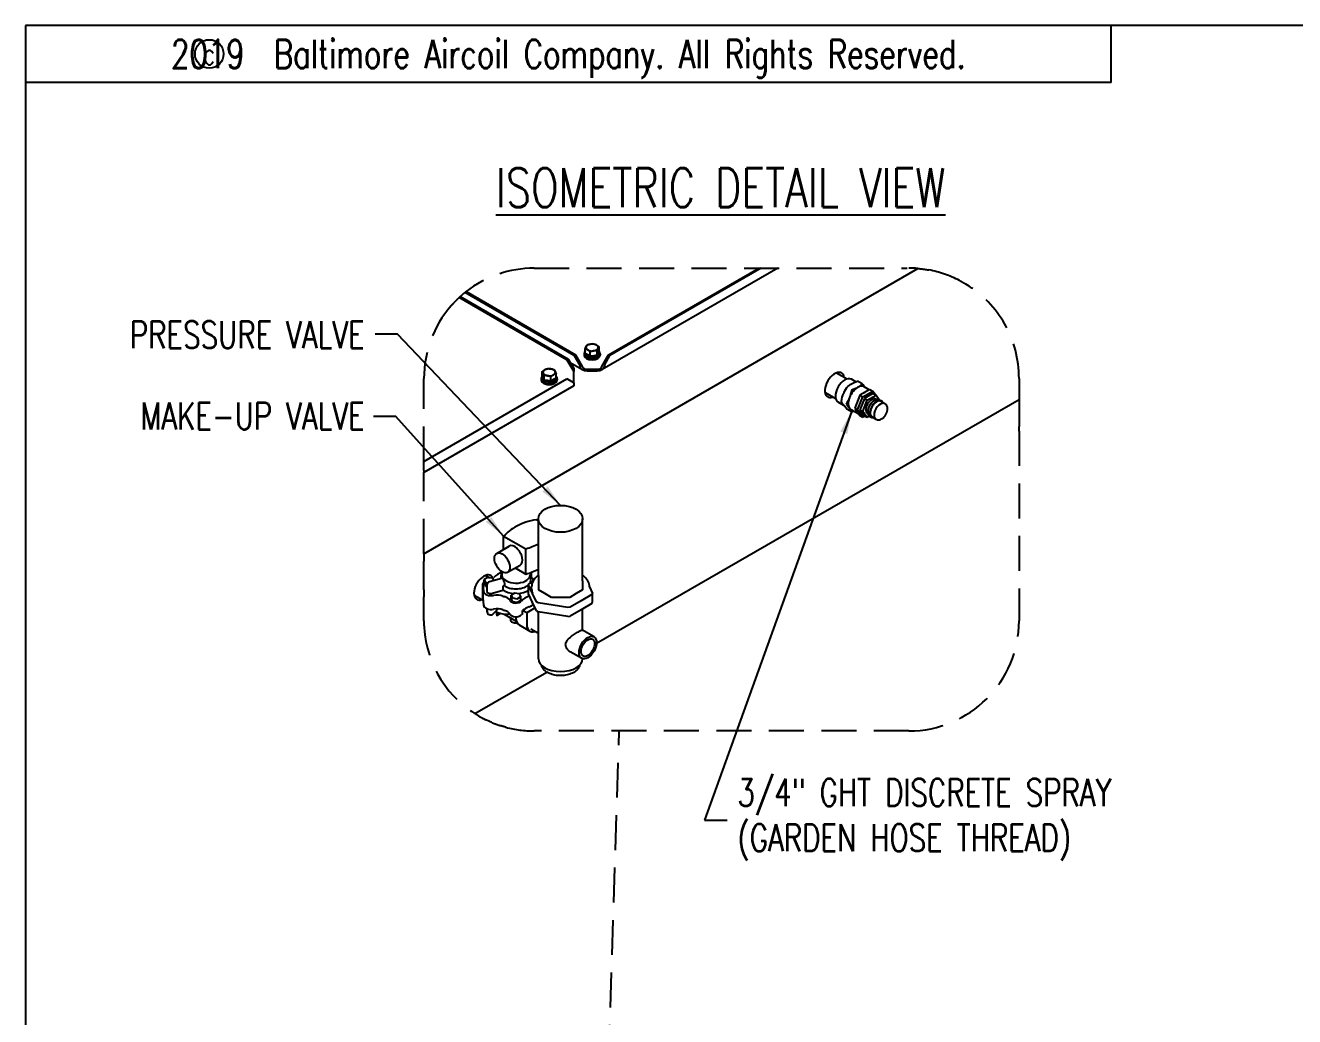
# Model space of a CAD drawing. Header units: millimetres. Extents: x 16200 to 32328, y 18593 to 29476.
# Drawn here: x 16200.5 to 16430.8, y 19035.6 to 19215.5 of the extents above; entities that cross this region are included whole.
import ezdxf
from ezdxf.enums import TextEntityAlignment as Align

# ---------------------------------------------------------------- set-up
doc = ezdxf.new("R2010")
doc.units = ezdxf.units.MM
doc.header["$LTSCALE"] = 5
doc.linetypes.add('HIDDEN', pattern=[9.525, 6.35, -3.175])
doc.layers.add('WS-NO-CONTROL', color=3, linetype='Continuous')
doc.styles.add('ROMANS', font='romans.shx', dxfattribs={"width": 0.75})
doc.styles.add('SUBMITTAL', font='romans.shx', dxfattribs={"width": 0.75})
doc.dimstyles.new('SUBMITTAL', dxfattribs={"dimtxt": 0.09375, "dimasz": 0.09375, "dimexe": 0.03125, "dimexo": 0.0625, "dimgap": 0.0625, "dimtad": 0, "dimdec": 4, "dimzin": 4, "dimdsep": 46, "dimlunit": 4, "dimtxsty": 'SUBMITTAL', "dimcen": 0.09375, "dimclre": 6, "dimadec": 0, "dimazin": 0, "dimtfac": 1, "dimtdec": 0, "dimtofl": 0, "dimtmove": 0, "dimatfit": 3, "dimfxl": 0, "dimfrac": 2, "dimtolj": 1, "dimtzin": 4, "dimarcsym": 0})

# ---------------------------------------------------------------- blocks, each defined once
blk = doc.blocks.new('BORDER')
for p, q in [((1, 1), (0, 1)), ((0, 1), (0, 0))]:
    blk.add_line(p, q)
blk = doc.blocks.new('copyr0')
for q in [(2.375, 0), (0, -0.125)]:
    blk.add_line((2.375, -0.125), q)
at = {"color": 6}
blk.add_circle((0.4022, -0.0625), 0.0312, dxfattribs=at)
at = {"color": 6, "style": 'ROMANS', "width": 0.75}
blk.add_text('2019  Baltimore Aircoil Company. All Rights Reserved.', height=0.0625, dxfattribs=at).set_placement((1.1875, -0.0938), align=Align.CENTER)
blk.add_text('c', height=0.0469, dxfattribs=at).set_placement((0.4018, -0.0625), align=Align.MIDDLE)

msp = doc.modelspace()

# ---------------------------------------------------------------- linework, layer by layer
at = {"layer": 'WS-NO-CONTROL'}
for p, q in [((16272.7876, 19119.6435), (16362.4389, 19171.4036)), ((16336.9917, 19171.4719), (16305.1406, 19153.0827)), ((16306.3115, 19155.7498), (16333.5429, 19171.4719)), ((16333.9884, 19171.4719), (16306.5342, 19155.6212)), ((16300.0756, 19155.6212), (16280.2597, 19167.062)), ((16280.4472, 19167.2108), (16300.2983, 19155.7498)), ((16298.7393, 19154.8498), (16279.1888, 19166.1372)), ((16279.361, 19166.295), (16298.962, 19154.9783)), ((16300.2983, 19155.7498), (16300.0756, 19155.6212)), ((16300.0756, 19155.6212), (16301.0778, 19153.8854)), ((16300.2983, 19155.7498), (16301.5232, 19153.6282)), ((16301.8369, 19155.8913), (16301.8369, 19155.6855)), ((16301.9449, 19156.1983), (16301.9449, 19155.8913)), ((16302.0512, 19156.0047), (16302.0512, 19156.798)), ((16302.5101, 19155.7398), (16302.0512, 19156.0047)), ((16302.969, 19155.4748), (16302.5101, 19155.7398)), ((16302.969, 19155.4748), (16302.969, 19156.2681)), ((16303.5958, 19155.5718), (16302.969, 19155.4748)), ((16304.2226, 19155.6688), (16303.5958, 19155.5718)), ((16304.2226, 19155.6688), (16304.2226, 19156.4621)), ((16304.3906, 19156.0307), (16304.2226, 19155.6688)), ((16304.5585, 19156.3926), (16304.3906, 19156.0307)), ((16304.5585, 19156.3926), (16304.5585, 19157.1859)), ((16304.6649, 19156.1983), (16304.6649, 19155.8913)), ((16304.7729, 19155.8913), (16304.7729, 19155.6855)), ((16305.0866, 19153.6282), (16306.3115, 19155.7498)), ((16305.532, 19153.8854), (16306.5342, 19155.6212)), ((16306.3115, 19155.7498), (16306.5342, 19155.6212)), ((16298.962, 19154.9783), (16298.7393, 19154.8498)), ((16298.7393, 19154.8498), (16299.9642, 19152.7281)), ((16298.962, 19154.9783), (16299.9642, 19153.2425)), ((16301.4691, 19153.0827), (16299.3501, 19154.3061)), ((16299.9642, 19153.2425), (16299.9642, 19152.7281)), ((16301.0778, 19153.8854), (16301.0778, 19153.6282)), ((16302.414, 19153.1139), (16304.1957, 19153.1139)), ((16305.532, 19153.8854), (16305.532, 19153.6282)), ((16272.7876, 19136.3948), (16298.7393, 19151.378)), ((16294.042, 19151.3909), (16294.042, 19151.1852)), ((16294.15, 19151.6979), (16294.15, 19151.3909)), ((16294.2563, 19151.8922), (16294.2563, 19152.6855)), ((16294.4243, 19151.5303), (16294.2563, 19151.8922)), ((16294.5923, 19151.1684), (16294.4243, 19151.5303)), ((16294.5923, 19151.1684), (16294.5923, 19151.9617)), ((16295.2191, 19151.0714), (16294.5923, 19151.1684)), ((16295.8459, 19150.9744), (16295.2191, 19151.0714)), ((16295.8459, 19150.9744), (16295.8459, 19151.7678)), ((16296.3048, 19151.2394), (16295.8459, 19150.9744)), ((16296.7637, 19151.5043), (16296.3048, 19151.2394)), ((16296.7637, 19151.5043), (16296.7637, 19152.2976)), ((16296.87, 19151.71), (16296.87, 19151.3909)), ((16296.978, 19151.3909), (16296.978, 19151.1852)), ((16298.962, 19151.2495), (16298.7393, 19151.378)), ((16299.9642, 19150.6708), (16298.962, 19151.2495)), ((16299.9642, 19151.6995), (16299.9642, 19152.7281)), ((16299.9642, 19150.6708), (16299.9642, 19151.6995)), ((16299.9642, 19150.6708), (16299.9642, 19150.4137)), ((16302.414, 19152.8567), (16304.1957, 19152.8567)), ((16347.6349, 19152.4668), (16349.5659, 19151.352)), ((16351.1516, 19150.8291), (16350.3517, 19151.2909)), ((16352.3275, 19150.4699), (16351.4992, 19150.9481)), ((16299.9642, 19150.0941), (16272.7876, 19134.4037)), ((16299.9642, 19150.4137), (16299.9642, 19150.0941)), ((16345.5749, 19148.8988), (16347.5059, 19147.7839)), ((16351.8853, 19148.4107), (16350.9667, 19146.0432)), ((16353.7224, 19149.4713), (16351.8853, 19148.4107)), ((16351.8853, 19148.4107), (16352.4156, 19148.1045)), ((16352.4156, 19148.1045), (16354.2527, 19149.1651)), ((16353.6129, 19149.4081), (16352.6993, 19149.9356)), ((16354.3065, 19148.7459), (16352.7155, 19147.8273)), ((16353.2458, 19147.5211), (16354.8368, 19148.4397)), ((16353.7224, 19149.4713), (16354.2527, 19149.1651)), ((16354.2527, 19149.1651), (16354.712, 19148.5117)), ((16354.3065, 19148.7459), (16354.8368, 19148.4397)), ((16354.8368, 19148.4397), (16355.4165, 19147.6151)), ((16304.115, 19103.3779), (16380.7876, 19147.6448)), ((16349.0184, 19146.5182), (16347.9517, 19147.134)), ((16350.9667, 19146.0432), (16351.8853, 19144.7364)), ((16350.9667, 19146.0432), (16351.4971, 19145.737)), ((16351.4971, 19145.737), (16352.4156, 19148.1045)), ((16352.7155, 19147.8273), (16351.92, 19145.7771)), ((16352.4503, 19145.4709), (16353.2458, 19147.5211)), ((16352.7155, 19147.8273), (16353.2458, 19147.5211)), ((16354.8709, 19147.6425), (16354.7913, 19147.6885)), ((16355.4466, 19147.5988), (16355.8002, 19147.3947)), ((16355.7377, 19147.2864), (16356.4448, 19146.8782)), ((16350.3679, 19145.4193), (16349.5397, 19145.8975)), ((16351.7357, 19144.9493), (16350.2993, 19145.7786)), ((16352.4156, 19144.4302), (16351.4971, 19145.737)), ((16351.8853, 19144.7364), (16352.4156, 19144.4302)), ((16351.92, 19145.7771), (16352.4503, 19145.4709)), ((16351.92, 19145.7771), (16352.7155, 19144.6454)), ((16352.7519, 19144.6244), (16352.4156, 19144.4302)), ((16353.2458, 19144.3392), (16352.4503, 19145.4709)), ((16353.2458, 19144.3392), (16352.7155, 19144.6454)), ((16353.67, 19144.5841), (16353.2458, 19144.3392)), ((16353.3709, 19145.0444), (16353.2913, 19145.0904)), ((16353.6966, 19144.5677), (16354.0502, 19144.3636)), ((16354.1127, 19144.4718), (16354.8198, 19144.0636)), ((16293.5788, 19125.5622), (16293.1633, 19125.8021)), ((16293.5788, 19115.6647), (16293.5788, 19125.9729)), ((16301.5788, 19115.6647), (16301.5788, 19125.9729)), ((16285.989, 19119.7022), (16288.2659, 19121.0167)), ((16287.2562, 19120.4338), (16287.2562, 19122.8276)), ((16287.2562, 19122.8276), (16291.2556, 19120.5186)), ((16291.2556, 19115.9331), (16291.2556, 19120.5186)), ((16287.969, 19116.2727), (16290.2459, 19117.5873)), ((16289.3182, 19117.0517), (16291.2556, 19115.9331)), ((16292.271, 19116.0483), (16292.271, 19115.2645)), ((16283.4955, 19112.6959), (16283.4955, 19114.1525)), ((16283.4969, 19114.1204), (16283.6113, 19112.7944)), ((16283.4969, 19114.1204), (16283.4969, 19112.6637)), ((16284.3764, 19115.3209), (16283.7232, 19114.9438)), ((16283.7232, 19114.2906), (16283.7232, 19114.9438)), ((16283.7232, 19114.9438), (16283.9623, 19114.4286)), ((16283.7232, 19114.2906), (16283.9623, 19113.7754)), ((16283.9564, 19115.702), (16284.7045, 19115.2701)), ((16283.9623, 19113.7754), (16283.9623, 19114.4286)), ((16283.9623, 19114.4286), (16284.4054, 19114.3601)), ((16283.9623, 19113.7754), (16284.2155, 19113.7362)), ((16284.2155, 19113.8887), (16284.2155, 19112.8011)), ((16285.2687, 19115.1828), (16284.3764, 19115.3209)), ((16286.8329, 19115.1674), (16284.7036, 19114.541)), ((16285.4629, 19114.7644), (16285.2687, 19115.1828)), ((16286.7895, 19115.1546), (16286.7895, 19115.6973)), ((16287.3888, 19113.8549), (16287.3331, 19113.8385)), ((16287.3888, 19114.1815), (16287.3888, 19113.8549)), ((16291.7879, 19113.9816), (16291.9, 19114.2231)), ((16291.7879, 19112.3486), (16291.7879, 19113.9816)), ((16292.5077, 19112.4307), (16291.7879, 19113.9816)), ((16291.9, 19114.2231), (16292.5687, 19114.6092)), ((16292.1895, 19114.8155), (16292.1895, 19115.1812)), ((16292.5583, 19115.0736), (16292.5583, 19114.6032)), ((16293.5788, 19115.6647), (16293.5788, 19114.7081)), ((16293.5788, 19114.7081), (16293.5788, 19113.0751)), ((16301.5788, 19114.7081), (16301.5788, 19115.6647)), ((16301.5788, 19114.7081), (16301.5788, 19113.0751)), ((16281.8964, 19112.134), (16283.5346, 19111.1882)), ((16283.4955, 19111.6573), (16283.4955, 19112.6828)), ((16283.4969, 19112.6507), (16283.4969, 19111.6251)), ((16283.4969, 19111.6251), (16283.6113, 19110.2992)), ((16285.2042, 19112.4513), (16287.1112, 19113.0123)), ((16287.1112, 19113.5773), (16287.1112, 19113.0123)), ((16289.2504, 19112.5069), (16288.5972, 19112.1298)), ((16288.5972, 19111.4766), (16288.5972, 19112.1298)), ((16288.5972, 19112.1298), (16288.8363, 19111.6146)), ((16288.5972, 19111.4766), (16288.8363, 19110.9614)), ((16288.8363, 19111.6146), (16289.7286, 19111.4766)), ((16290.1427, 19112.3688), (16289.2504, 19112.5069)), ((16289.7286, 19111.4766), (16290.3818, 19111.8537)), ((16290.3818, 19111.8537), (16290.1427, 19112.3688)), ((16290.3818, 19111.2005), (16290.3818, 19111.8537)), ((16292.5077, 19110.7977), (16291.7879, 19112.3486)), ((16292.3288, 19113.2152), (16292.3288, 19113.6234)), ((16293.2275, 19110.8797), (16292.5077, 19112.4307)), ((16294.7504, 19112.3987), (16293.5788, 19113.0751)), ((16295.922, 19111.7223), (16294.7504, 19112.3987)), ((16297.5788, 19111.7223), (16295.922, 19111.7223)), ((16299.2357, 19111.7223), (16297.5788, 19111.7223)), ((16300.4073, 19112.3987), (16299.2357, 19111.7223)), ((16301.5788, 19113.0751), (16300.4073, 19112.3987)), ((16303.2577, 19112.2073), (16301.2911, 19111.0719)), ((16302.8288, 19113.6142), (16303.3697, 19112.4487)), ((16303.3697, 19112.4487), (16303.2577, 19112.2073)), ((16303.3697, 19110.8157), (16303.3697, 19112.4487)), ((16284.2155, 19109.6737), (16284.2155, 19109.2208)), ((16285.3726, 19108.7363), (16286.2695, 19109.6194)), ((16285.9295, 19108.9858), (16285.9295, 19109.2847)), ((16288.8363, 19110.9614), (16289.7286, 19110.8234)), ((16289.7286, 19110.8234), (16290.3818, 19111.2005)), ((16290.7016, 19108.7693), (16290.7016, 19109.3311)), ((16291.4411, 19108.9041), (16290.7016, 19109.3311)), ((16292.9754, 19109.7899), (16291.4411, 19108.9041)), ((16293.2275, 19109.2467), (16292.5077, 19110.7977)), ((16293.5337, 19110.703), (16293.2275, 19110.8797)), ((16293.2275, 19109.2467), (16293.5337, 19109.07)), ((16296.22, 19110.2874), (16293.5337, 19110.703)), ((16298.9064, 19109.8718), (16296.22, 19110.2874)), ((16299.3246, 19109.9365), (16298.9064, 19109.8718)), ((16301.2911, 19111.0719), (16299.3246, 19109.9365)), ((16301.2911, 19109.4389), (16299.3246, 19108.3035)), ((16303.2577, 19110.5743), (16301.2911, 19109.4389)), ((16301.5788, 19105.7471), (16301.5788, 19109.605)), ((16303.2577, 19110.5743), (16303.3697, 19110.8157)), ((16286.7215, 19108.7841), (16286.0959, 19108.4229)), ((16286.1691, 19108.6952), (16286.1691, 19108.9248)), ((16287.352, 19108.6933), (16289.5509, 19107.4237)), ((16288.4895, 19108.0365), (16288.4895, 19107.6532)), ((16289.4895, 19108.1967), (16289.4895, 19107.9406)), ((16291.4411, 19108.9041), (16291.4411, 19106.8139)), ((16296.22, 19108.6544), (16293.5337, 19109.07)), ((16293.5788, 19100.5595), (16293.5788, 19109.063)), ((16298.9064, 19108.2388), (16296.22, 19108.6544)), ((16298.9064, 19108.2388), (16299.3246, 19108.3035)), ((16290.0446, 19106.7138), (16291.9962, 19105.587)), ((16293.5788, 19105.1698), (16292.2112, 19105.9594)), ((16303.6536, 19104.5493), (16301.5734, 19105.7503)), ((16301.4036, 19100.6522), (16299.3234, 19101.8532)), ((16301.5788, 19100.5595), (16301.5788, 19100.5785)), ((16282.0172, 19090.6197), (16295.0811, 19098.1621))]:
    msp.add_line(p, q, dxfattribs=at)
at = {"layer": 'WS-NO-CONTROL', "linetype": 'HIDDEN', "ltscale": 0.2}
for p, q in [((16292.7876, 19171.4719), (16360.5048, 19171.4719)), ((16272.7876, 19136.3948), (16272.7876, 19151.4719)), ((16380.7876, 19151.4719), (16380.7876, 19147.6448)), ((16380.7876, 19147.6448), (16380.7876, 19146.8283)), ((16380.7876, 19146.8283), (16380.7876, 19143.0724)), ((16380.7876, 19143.0724), (16380.7876, 19142.7458)), ((16380.7876, 19141.9124), (16380.7876, 19142.7458)), ((16380.7876, 19141.9124), (16380.7876, 19107.4719)), ((16272.7876, 19136.1377), (16272.7876, 19136.3948)), ((16272.7876, 19134.7233), (16272.7876, 19136.1377)), ((16272.7876, 19134.7233), (16272.7876, 19134.4037)), ((16272.7876, 19119.6435), (16272.7876, 19134.4037)), ((16272.7876, 19119.6435), (16272.7876, 19118.2587)), ((16272.7876, 19113.1115), (16272.7876, 19118.2587)), ((16272.7876, 19113.1115), (16272.7876, 19112.8247)), ((16272.7876, 19112.8247), (16272.7876, 19111.7863)), ((16272.7876, 19107.4719), (16272.7876, 19111.7863)), ((16360.7876, 19087.4719), (16292.7876, 19087.4719)), ((16304.8397, 18980.1644), (16308.2292, 19087.4719))]:
    msp.add_line(p, q, dxfattribs=at)
for centre, start, end in [((16292.7876, 19151.4719), 90, 128.098944), ((16360.7876, 19151.4719), 85.26407, 90), ((16360.7876, 19151.4719), 62.611793, 79.625283), ((16292.7876, 19151.4719), 128.784957, 132.17013), ((16292.7876, 19151.4719), 128.098944, 128.784957), ((16360.7876, 19151.4719), 0, 58.787499), ((16292.7876, 19151.4719), 139.089904, 180), ((16292.7876, 19151.4719), 132.839099, 136.478476), ((16292.7876, 19151.4719), 132.17013, 132.839099), ((16292.7876, 19107.4719), 180, 237.416949), ((16360.7876, 19107.4719), 270, 0), ((16292.7876, 19107.4719), 239.723687, 244.399473), ((16292.7876, 19107.4719), 247.421846, 251.181943), ((16292.7876, 19107.4719), 251.181943, 252.267622), ((16292.7876, 19107.4719), 255.127887, 270)]:
    msp.add_arc(centre, 20, start, end, dxfattribs=at)
at = {"layer": 'WS-NO-CONTROL'}
for centre, start, end in [((16284.8955, 19113.8887), 106.392547, 180), ((16284.8955, 19109.2208), 180, 314.5587)]:
    msp.add_arc(centre, 0.68, start, end, dxfattribs=at)
for centre, major_axis, ratio, start_param, end_param in [((16303.3049, 19157.0739), (-1.124, 0), 0.57735027, 4.97418837, 6.02138592), ((16303.3049, 19157.0739), (-1.124, 0), 0.57735027, 3.92699082, 4.97418837), ((16303.3049, 19157.0739), (1.124, 0), 0.57735027, 6.02138592, 7.06858347), ((16303.3049, 19155.8913), (-1.468, 0), 0.57735027, 5.8969046, 9.81105867), ((16303.3049, 19156.1983), (-1.36, 0), 0.57735027, 5.88510836, 9.82285491), ((16303.3049, 19155.6855), (-1.468, 0), 0.57735027, 0, 3.14159265), ((16303.3049, 19155.8913), (-1.36, 0), 0.57735027, 0, 3.14159265), ((16303.3049, 19157.0739), (-1.124, 0), 0.57735027, 6.02138592, 7.06858347), ((16303.3049, 19156.1986), (-1.124, 0), 0.57735027, 0.78010463, 0.7906917), ((16303.3049, 19157.0739), (1.124, 0), 0.57735027, 3.92699082, 4.97418837), ((16303.3049, 19156.1986), (-1.124, 0), 0.57735027, 1.82640879, 1.83878264), ((16303.3049, 19157.0739), (1.124, 0), 0.57735027, 4.97418837, 6.02138592), ((16303.3049, 19156.1986), (1.124, 0), 0.57735027, 6.01818333, 6.02458851), ((16295.51, 19152.5735), (-1.124, 0), 0.57735027, 5.49778715, 6.5449847), ((16295.51, 19152.5735), (-1.124, 0), 0.57735027, 4.45058959, 5.49778715), ((16295.51, 19152.5735), (1.124, 0), 0.57735027, 0.26179939, 1.30899694), ((16302.414, 19153.6282), (-1.3363, 0), 0.57735027, 0, 1.57079633), ((16302.414, 19153.6282), (-0.8908, 0), 0.57735027, 0, 1.57079633), ((16304.1957, 19153.6282), (0.8908, 0), 0.57735027, 4.71238898, 6.28318531), ((16304.1957, 19153.6282), (1.3363, 0), 0.57735027, 4.71238898, 6.28318531), ((16295.51, 19151.3909), (-1.468, 0), 0.57735027, 5.8969046, 9.97196545), ((16295.51, 19151.1852), (-1.468, 0), 0.57735027, 0, 3.14159267), ((16295.51, 19151.6979), (-1.36, 0), 0.57735027, 5.88510836, 9.42477796), ((16295.51, 19151.3909), (-1.36, 0), 0.57735027, 0, 3.14159265), ((16295.51, 19151.6982), (-1.124, 0), 0.57735027, 0.2585968, 0.26500198), ((16295.51, 19152.5735), (-1.124, 0), 0.57735027, 0.26179939, 1.30899694), ((16295.51, 19151.6982), (-1.124, 0), 0.57735027, 1.30281001, 1.31518387), ((16295.51, 19152.5735), (1.124, 0), 0.57735027, 4.45058959, 5.49778715), ((16295.51, 19151.6982), (-1.124, 0), 0.57735027, 2.35090096, 2.36148802), ((16295.51, 19152.5735), (1.124, 0), 0.57735027, 5.49778715, 6.5449847), ((16347.3132, 19150.2739), (-1.25, -2.1651), 0.57735027, 2.53923131, 6.88554665), ((16349.1517, 19149.2125), (1.2, 2.0785), 0.57735027, 0, 3.14159265), ((16351.4993, 19147.8571), (-1.2, -2.0785), 0.57735027, 3.92699456, 4.97419212), ((16351.4993, 19147.8571), (1.2, 2.0785), 0.57735027, 0, 0.78540191), ((16352.7155, 19147.1549), (1.0679, 1.8496), 0.57735027, 0.68519071, 0.88561311), ((16352.6894, 19147.17), (1.0494, 1.8177), 0.57735027, 0.68431314, 0.69824231), ((16351.4993, 19147.8571), (-1.2, -2.0785), 0.57735027, 4.97419212, 6.02138967), ((16351.4993, 19147.8571), (-1.2, -2.0785), 0.57735027, 6.02138967, 6.28318531), ((16354.0413, 19146.3894), (0.75, 1.299), 0.57735027, 0, 3.14159265), ((16354.5716, 19146.0833), (0.875, 1.5155), 0.57735027, 0, 3.14159265), ((16354.9252, 19145.8791), (0.875, 1.5155), 0.57735027, 5.9029341, 9.80502917), ((16354.9252, 19145.8791), (0.8125, 1.4073), 0.57735027, 0, 3.14159265), ((16355.6323, 19145.4709), (0.8125, 1.4073), 0.57735027, 0, 3.14159267), ((16295.0414, 19121.5094), (-7.6688, 0), 0.57735027, 4.95979752, 5.49778714), ((16299.555, 19118.9034), (-14.052, 0), 0.57735027, 5.49778714, 5.7783122), ((16289.2559, 19119.302), (-0.99, 1.7147), 0.57735027, 3.14159265, 6.28318531), ((16284.5558, 19127.5632), (13.92, 0), 0.57735027, 5.21452942, 5.4176115), ((16289.4895, 19114.1525), (4.5, 0), 0.57735027, 2.15921739, 2.66398041), ((16289.4895, 19115.7953), (-2.58, 0), 0.57735027, 5.92365219, 6.75442421), ((16289.4895, 19115.7953), (2.58, 0), 0.57735027, 3.61283155, 6.48195269), ((16284.5558, 19122.9777), (13.92, 0), 0.57735027, 5.21452942, 5.4176115), ((16292.3462, 19117.4446), (-2.37, 0), 0.57735027, 1.33652009, 1.43216292), ((16283.6347, 19113.5091), (-1.25, -2.1651), 0.57735027, 2.70646756, 6.88554665), ((16284.6155, 19114.1525), (-1.12, 0), 0.57735027, 5.63417473, 6.33294226), ((16283.7169, 19115.8775), (-2, 0), 0.57735027, 2.46832029, 2.66398041), ((16287.4433, 19113.7932), (-0.1194, 0.0893), 0.1338253, 4.00026451, 5.28342296), ((16289.4895, 19114.8155), (-2.7, 0), 0.57735027, 0.77205137, 2.59851969), ((16289.4895, 19114.8155), (2.7, 0), 0.57735027, 5.94881394, 6.28318531), ((16292.3462, 19116.5628), (2.25, 0), 0.57735027, 4.67893845, 4.70473196), ((16284.6155, 19112.6828), (-1.12, 0), 0.57735027, 6.27308361, 6.33294226), ((16284.6155, 19112.6959), (-1.12, 0), 0.57735027, 0, 0.04975695), ((16284.6155, 19111.6573), (-1.12, 0), 0.57735027, 0, 0.04975695), ((16285.0095, 19112.8346), (-1.4, 0), 0.57735027, 0.04975695, 1.88315907), ((16284.8955, 19112.8011), (-0.68, 0), 0.57735027, 0, 2.04203523), ((16286.0544, 19110.9666), (2, 0), 0.57735027, 1.01393178, 1.88315907), ((16287.1657, 19112.9505), (-0.12, 0), 0.57735027, 3.87213801, 5.18362788), ((16289.4895, 19114.1525), (4.5, 0), 0.57735027, 4.15560086, 4.23475746), ((16289.4895, 19114.1525), (-3, 0), 0.57735027, 0.73054536, 1.44839235), ((16286.5017, 19110.8197), (2, 0), 0.57735027, 0.29215696, 1.09322745), ((16289.4895, 19114.1525), (-3, 0), 0.57735027, 1.66191712, 2.44359522), ((16294.0402, 19110.035), (3.96, 0), 0.57735027, 2.13874554, 2.68102725), ((16289.4895, 19114.1525), (4.5, 0), 0.57735027, 5.28033819, 5.29322115), ((16297.5788, 19113.2152), (-5.25, 0), 0.57735027, 0, 0.26179939), ((16285.0095, 19110.3394), (-1.4, 0), 0.57735027, 0.04975695, 1.88315907), ((16286.0544, 19108.4714), (2, 0), 0.57735027, 1.01394955, 1.88315907), ((16289.4895, 19111.6573), (4.5, 0), 0.57735027, 4.15559296, 4.23476386), ((16286.5017, 19108.3245), (2, 0), 0.57735027, 0.29215696, 1.09321305), ((16289.4895, 19111.3385), (-1.12, 0), 0.57735027, 0.29215696, 2.68102725), ((16294.0402, 19108.1015), (-3.96, 0), 0.57735027, 5.28033819, 5.71536986), ((16289.4895, 19112.2191), (4.5, 0), 0.57735027, 5.28033819, 5.48995248), ((16289.4895, 19110.1878), (3.5474, 0.8552), 0.349506, 3.45941522, 4.3129046), ((16289.4895, 19108.8433), (-1.12, 0), 0.57735027, 0.29215696, 2.68102725), ((16289.4895, 19107.6532), (-1, 0), 0.57735027, 0, 1.76675373), ((16291.3846, 19109.0347), (-1.34, -2.3209), 0.57735027, 5.49778715, 6.28318531), ((16294.0402, 19107.5397), (3.96, 0), 0.57735027, 2.5737772, 2.68102725), ((16293.3362, 19107.908), (-1.34, -2.3209), 0.57735027, 5.49778715, 6.85752312), ((16297.5788, 19100.5595), (-4, 0), 0.57735027, 0, 3.14159265)]:
    msp.add_ellipse(centre, major_axis=major_axis, ratio=ratio, start_param=start_param, end_param=end_param, dxfattribs=at)
for centre, major_axis, ratio in [((16297.5788, 19125.9729), (4, 0), 0.611602), ((16297.5788, 19125.9729), (4, 0), 0.611602), ((16286.979, 19117.9874), (-0.99, 1.7147), 0.57735027), ((16302.5286, 19102.6007), (1.125, 1.9486), 0.57735027), ((16302.5286, 19102.6007), (0.875, 1.5155), 0.57735027)]:
    msp.add_ellipse(centre, major_axis=major_axis, ratio=ratio, dxfattribs=at)
at = {"layer": 'WS-NO-CONTROL', "linetype": 'HIDDEN', "ltscale": 0.2}
for points, knots in [([(16362.4389, 19171.4036), (16362.6074, 19171.3897), (16362.7856, 19171.3726), (16363.1328, 19171.3347), (16363.3013, 19171.3139), (16363.6214, 19171.2709), (16363.7991, 19171.2446), (16364.1241, 19171.1923), (16364.2713, 19171.1666), (16364.3893, 19171.1449)], [2.96468292, 2.96468292, 2.96468292, 2.96468292, 3.2889313, 3.2889313, 3.61317968, 3.61317968, 3.9939755, 3.9939755, 4.37477132, 4.37477132, 4.37477132, 4.37477132]), ([(16369.988, 19169.2301), (16369.9895, 19169.2293), (16369.991, 19169.2286), (16370.0651, 19169.1901), (16370.1308, 19169.1555), (16370.222, 19169.107), (16370.2476, 19169.0932), (16370.2476, 19169.0932)], [-0.549050745, -0.549050745, -0.549050745, -0.549050745, -0.543509705, -0.543509705, -0.271754853, -0.271754853, 0, 0, 0, 0]), ([(16370.2476, 19169.0932), (16370.3413, 19169.0428), (16370.4343, 19168.9919), (16370.6412, 19168.8767), (16370.7642, 19168.8064), (16370.9824, 19168.679), (16371.0776, 19168.622), (16371.1519, 19168.5769)], [0.756586174, 0.756586174, 0.756586174, 0.756586174, 0.949779583, 0.949779583, 1.236618881, 1.236618881, 1.523458178, 1.523458178, 1.523458178, 1.523458178]), ([(16277.6729, 19164.5694), (16277.7092, 19164.6113), (16277.7566, 19164.6657), (16277.8622, 19164.785), (16277.9205, 19164.8501), (16278.034, 19164.9752), (16278.0943, 19165.0407), (16278.2016, 19165.156), (16278.2487, 19165.2059), (16278.2853, 19165.2445)], [0.34499086, 0.34499086, 0.34499086, 0.34499086, 0.499702617, 0.499702617, 0.654414373, 0.654414373, 0.825084247, 0.825084247, 0.99575412, 0.99575412, 0.99575412, 0.99575412]), ([(16282.7042, 19090.1998), (16282.6802, 19090.2139), (16282.6535, 19090.2295), (16282.5966, 19090.2631), (16282.5665, 19090.2809), (16282.4749, 19090.3356), (16282.412, 19090.3737), (16282.2905, 19090.4479), (16282.2248, 19090.4887), (16282.1081, 19090.5618), (16282.0571, 19090.5942), (16282.0172, 19090.6197)], [1.422266145, 1.422266145, 1.422266145, 1.422266145, 1.487374135, 1.487374135, 1.552482125, 1.552482125, 1.682698105, 1.682698105, 1.838669382, 1.838669382, 1.99464066, 1.99464066, 1.99464066, 1.99464066]), ([(16285.1086, 19089.0048), (16285.1009, 19089.0081), (16285.0888, 19089.0131), (16285.0383, 19089.0342), (16284.9854, 19089.0564), (16284.8861, 19089.0989), (16284.8499, 19089.1145), (16284.7719, 19089.1484), (16284.7301, 19089.1668), (16284.6016, 19089.2237), (16284.5115, 19089.2644), (16284.3364, 19089.3449), (16284.2422, 19089.3892), (16284.1544, 19089.4312), (16284.1501, 19089.4333), (16284.1458, 19089.4353)], [1.635597443, 1.635597443, 1.635597443, 1.635597443, 1.729010439, 1.729010439, 1.91200437, 1.91200437, 1.99898805, 1.99898805, 2.085971731, 2.085971731, 2.259939092, 2.259939092, 2.46879402, 2.46879402, 2.479743678, 2.479743678, 2.479743678, 2.479743678]), ([(16287.6544, 19088.1419), (16287.5597, 19088.1671), (16287.4453, 19088.1982), (16287.1745, 19088.2752), (16287.0144, 19088.3226), (16286.8041, 19088.3879), (16286.751, 19088.4046), (16286.6962, 19088.4222)], [2.759704249, 2.759704249, 2.759704249, 2.759704249, 3.069307454, 3.069307454, 3.423771848, 3.423771848, 3.534647, 3.534647, 3.534647, 3.534647])]:
    msp.add_open_spline(points, degree=3, knots=knots, dxfattribs=at)
at = {"layer": 'WS-NO-CONTROL'}
for points in [[(16302.2192, 19157.2419), (16302.2971, 19157.4098), (16302.3871, 19157.5218)], [(16302.3871, 19157.5218), (16302.723, 19157.6557), (16303.014, 19157.7007)], [(16303.014, 19157.7007), (16303.3049, 19157.7457), (16303.6408, 19157.7157)], [(16303.6408, 19157.7157), (16303.8867, 19157.6557), (16304.0997, 19157.5328)], [(16304.0997, 19157.5328), (16304.3126, 19157.4098), (16304.5585, 19157.1859)], [(16302.0512, 19156.798), (16302.1412, 19157.0739), (16302.2192, 19157.2419)], [(16302.5101, 19156.615), (16302.2971, 19156.738), (16302.0512, 19156.798)], [(16302.969, 19156.2681), (16302.723, 19156.4921), (16302.5101, 19156.615)], [(16303.5958, 19156.4471), (16303.3049, 19156.4021), (16302.969, 19156.2681)], [(16304.2226, 19156.4621), (16303.8867, 19156.4921), (16303.5958, 19156.4471)], [(16304.3906, 19156.9059), (16304.3126, 19156.738), (16304.2226, 19156.4621)], [(16304.5585, 19157.1859), (16304.4685, 19157.0739), (16304.3906, 19156.9059)], [(16294.2563, 19152.6855), (16294.5022, 19152.9094), (16294.7152, 19153.0324)], [(16294.7152, 19153.0324), (16294.9282, 19153.1554), (16295.1741, 19153.2154)], [(16295.1741, 19153.2154), (16295.51, 19153.2454), (16295.8009, 19153.2004)], [(16295.8009, 19153.2004), (16296.0918, 19153.1554), (16296.4277, 19153.0214)], [(16296.4277, 19153.0214), (16296.5177, 19152.9094), (16296.5957, 19152.7415)], [(16294.4243, 19152.4056), (16294.3463, 19152.5735), (16294.2563, 19152.6855)], [(16294.5923, 19151.9617), (16294.5022, 19152.2376), (16294.4243, 19152.4056)], [(16295.2191, 19151.9467), (16294.9282, 19151.9917), (16294.5923, 19151.9617)], [(16295.8459, 19151.7678), (16295.51, 19151.9017), (16295.2191, 19151.9467)], [(16296.3048, 19152.1147), (16296.0918, 19151.9917), (16295.8459, 19151.7678)], [(16296.7637, 19152.2976), (16296.5177, 19152.2376), (16296.3048, 19152.1147)], [(16296.5957, 19152.7415), (16296.6736, 19152.5735), (16296.7637, 19152.2976)]]:
    msp.add_rational_spline(points, [1, 1.0379548493, 1], degree=2, dxfattribs=at)
for points in [[(16350.3679, 19150.4699), (16350.6655, 19150.6417), (16351.0235, 19150.7964), (16351.4992, 19150.9481)], [(16348.5599, 19147.2914), (16348.6379, 19147.8288), (16348.7494, 19148.258), (16348.8982, 19148.6416)], [(16348.8982, 19148.6416), (16349.047, 19149.0251), (16349.2484, 19149.4024), (16349.5397, 19149.8167)], [(16349.5397, 19149.8167), (16349.8023, 19150.0914), (16350.0703, 19150.298), (16350.3679, 19150.4699)], [(16350.3679, 19149.3385), (16350.2898, 19148.8011), (16350.1784, 19148.3719), (16350.0296, 19147.9884)], [(16351.4992, 19149.8167), (16351.2016, 19149.6448), (16350.8437, 19149.4901), (16350.3679, 19149.3385)], [(16352.3275, 19150.4699), (16352.0648, 19150.1952), (16351.7969, 19149.9885), (16351.4992, 19149.8167)], [(16352.8488, 19149.8492), (16352.7167, 19150.0224), (16352.5493, 19150.2229), (16352.3275, 19150.4699)], [(16352.7016, 19148.8906), (16352.7406, 19148.9127), (16352.7796, 19148.9331), (16352.8186, 19148.9517)], [(16348.8982, 19146.682), (16348.7493, 19146.8937), (16348.6379, 19147.0902), (16348.5599, 19147.2914)], [(16349.5397, 19145.8975), (16349.2484, 19146.2217), (16349.0471, 19146.4701), (16348.8982, 19146.682)], [(16350.0296, 19147.9884), (16349.8807, 19147.6048), (16349.6793, 19147.2275), (16349.3881, 19146.8132)], [(16349.3881, 19146.8132), (16349.6793, 19146.489), (16349.8807, 19146.2406), (16350.0296, 19146.0288)], [(16350.0296, 19146.0288), (16350.1784, 19145.817), (16350.2898, 19145.6206), (16350.3679, 19145.4193)], [(16350.3679, 19145.4193), (16350.4927, 19145.4591), (16350.6081, 19145.4987), (16350.7156, 19145.5383)], [(16287.5304, 19113.7469), (16287.5385, 19113.7392), (16287.5469, 19113.7328), (16287.555, 19113.7281)]]:
    msp.add_open_spline(points, degree=3, dxfattribs=at)
for points, knots in [([(16354.8198, 19144.0636), (16354.9143, 19144.009), (16355.019, 19143.973), (16355.238, 19143.9375), (16355.3519, 19143.9412), (16355.5943, 19143.9843), (16355.7201, 19144.0318), (16355.9807, 19144.1708), (16356.112, 19144.2702), (16356.3555, 19144.5048), (16356.4667, 19144.6415), (16356.6567, 19144.9348), (16356.7359, 19145.091), (16356.8571, 19145.4139), (16356.8992, 19145.5807), (16356.9361, 19145.916), (16356.9312, 19146.0851), (16356.8574, 19146.3931), (16356.7962, 19146.5343), (16356.6303, 19146.7444), (16356.5436, 19146.8211), (16356.4448, 19146.8782)], [3.88833043, 3.88833043, 3.88833043, 3.88833043, 4.10436771, 4.10436771, 4.34062085, 4.34062085, 4.63564015, 4.63564015, 4.99656224, 4.99656224, 5.37042368, 5.37042368, 5.73885462, 5.73885462, 6.10960216, 6.10960216, 6.48300839, 6.48300839, 6.8041574, 6.8041574, 7.02992308, 7.02992308, 7.02992308, 7.02992308]), ([(16287.0171, 19116.3493), (16286.917, 19116.2128), (16286.8472, 19116.0654), (16286.7975, 19115.8418), (16286.7895, 19115.7696), (16286.7895, 19115.6973)], [3.526293033, 3.526293033, 3.526293033, 3.526293033, 3.799338246, 3.799338246, 3.926990816, 3.926990816, 3.926990816, 3.926990816]), ([(16292.128, 19116.2342), (16292.1332, 19116.2321), (16292.1383, 19116.2298), (16292.1433, 19116.2274), (16292.155, 19116.2218), (16292.1664, 19116.2154), (16292.1772, 19116.2082), (16292.1829, 19116.2044), (16292.1885, 19116.2004), (16292.1938, 19116.1962), (16292.206, 19116.1865), (16292.2172, 19116.1757), (16292.2271, 19116.1639), (16292.2297, 19116.1608), (16292.2323, 19116.1575), (16292.2347, 19116.1542), (16292.2453, 19116.1399), (16292.2539, 19116.1242), (16292.26, 19116.108), (16292.2606, 19116.1065), (16292.2611, 19116.1051), (16292.2616, 19116.1037), (16292.2678, 19116.0859), (16292.271, 19116.0676), (16292.271, 19116.0483)], [0.286270104, 0.286270104, 0.286270104, 0.286270104, 0.333333333, 0.333333333, 0.333333333, 0.442521533, 0.442521533, 0.442521533, 0.5, 0.5, 0.5, 0.631370012, 0.631370012, 0.631370012, 0.666666667, 0.666666667, 0.666666667, 0.819897286, 0.819897286, 0.819897286, 0.833333333, 0.833333333, 0.833333333, 1, 1, 1, 1]), ([(16286.8329, 19115.1674), (16286.8363, 19115.1684), (16286.84, 19115.1693), (16286.844, 19115.1701), (16286.853, 19115.172), (16286.8637, 19115.1735), (16286.8761, 19115.1743), (16286.8884, 19115.1752), (16286.9025, 19115.1754), (16286.9183, 19115.1749), (16286.9341, 19115.1743), (16286.9516, 19115.173), (16286.9709, 19115.1708), (16286.9901, 19115.1685), (16287.0111, 19115.1653), (16287.0338, 19115.1609), (16287.0565, 19115.1566), (16287.081, 19115.151), (16287.1072, 19115.1441), (16287.1333, 19115.1372), (16287.1613, 19115.129), (16287.1907, 19115.1191)], [0.195077611, 0.195077611, 0.195077611, 0.195077611, 0.25, 0.25, 0.25, 0.375, 0.375, 0.375, 0.5, 0.5, 0.5, 0.625, 0.625, 0.625, 0.75, 0.75, 0.75, 0.875, 0.875, 0.875, 1, 1, 1, 1]), ([(16287.3331, 19113.8385), (16287.3177, 19113.834), (16287.2864, 19113.8221), (16287.2362, 19113.7927), (16287.1874, 19113.7507), (16287.1453, 19113.6969), (16287.1174, 19113.6356), (16287.1112, 19113.5968), (16287.1112, 19113.5773)], [0.000000094, 0.000000094, 0.000000094, 0.000000094, 0.166666667, 0.333333333, 0.5, 0.666666667, 0.833333333, 1, 1, 1, 1]), ([(16287.1907, 19115.1191), (16287.1873, 19115.0994), (16287.1845, 19115.0791), (16287.1826, 19115.0586), (16287.1806, 19115.038), (16287.1794, 19115.0172), (16287.1789, 19114.9963), (16287.1785, 19114.9754), (16287.1788, 19114.9545), (16287.1799, 19114.9336), (16287.181, 19114.9128), (16287.1828, 19114.8922), (16287.1854, 19114.8719), (16287.1879, 19114.8516), (16287.1912, 19114.8317), (16287.1952, 19114.8124), (16287.1992, 19114.793), (16287.2039, 19114.7742), (16287.2093, 19114.7559), (16287.2147, 19114.7377), (16287.2208, 19114.72), (16287.2275, 19114.7032), (16287.2342, 19114.6863), (16287.2415, 19114.6703), (16287.2495, 19114.6551)], [0, 0, 0, 0, 0.125, 0.125, 0.125, 0.25, 0.25, 0.25, 0.375, 0.375, 0.375, 0.5, 0.5, 0.5, 0.625, 0.625, 0.625, 0.75, 0.75, 0.75, 0.875, 0.875, 0.875, 1, 1, 1, 1]), ([(16287.2495, 19114.6551), (16287.2699, 19114.616), (16287.3081, 19114.536), (16287.3535, 19114.4129), (16287.3823, 19114.2927), (16287.3888, 19114.2173), (16287.3888, 19114.1815)], [0.000000235, 0.000000235, 0.000000235, 0.000000235, 0.25, 0.5, 0.75, 1, 1, 1, 1]), ([(16292.1895, 19115.1812), (16292.1955, 19115.1889), (16292.202, 19115.1967), (16292.2278, 19115.2258), (16292.249, 19115.2464), (16292.2706, 19115.2642), (16292.2708, 19115.2643), (16292.271, 19115.2645)], [0.2147724008, 0.2147724008, 0.2147724008, 0.2147724008, 0.2322585153, 0.2322585153, 0.2801069847, 0.2801069847, 0.2805526572, 0.2805526572, 0.2805526572, 0.2805526572]), ([(16293.5788, 19115.7433), (16293.4667, 19115.6624), (16293.3605, 19115.5776), (16292.9329, 19115.1969), (16292.6747, 19114.8613), (16292.3933, 19114.2152), (16292.3288, 19113.9198), (16292.3288, 19113.6234)], [6.393328134, 6.393328134, 6.393328134, 6.393328134, 6.493352639, 6.493352639, 6.822220059, 6.822220059, 7.06858347, 7.06858347, 7.06858347, 7.06858347]), ([(16292.329, 19115.2638), (16292.3517, 19115.2637), (16292.3725, 19115.2611), (16292.3918, 19115.2567), (16292.4111, 19115.2522), (16292.4287, 19115.246), (16292.4443, 19115.2387), (16292.4598, 19115.2314), (16292.4734, 19115.2231), (16292.4851, 19115.2142), (16292.4969, 19115.2053), (16292.5068, 19115.1958), (16292.5153, 19115.1862), (16292.5237, 19115.1765), (16292.5306, 19115.1666), (16292.5362, 19115.1568), (16292.5418, 19115.147), (16292.5461, 19115.1372), (16292.5494, 19115.1277), (16292.5526, 19115.1181), (16292.5549, 19115.1088), (16292.5563, 19115.0997), (16292.5577, 19115.0907), (16292.5583, 19115.082), (16292.5583, 19115.0736)], [0.000001114, 0.000001114, 0.000001114, 0.000001114, 0.125, 0.125, 0.125, 0.25, 0.25, 0.25, 0.375, 0.375, 0.375, 0.5, 0.5, 0.5, 0.625, 0.625, 0.625, 0.75, 0.75, 0.75, 0.875, 0.875, 0.875, 1, 1, 1, 1]), ([(16302.8288, 19113.6234), (16302.8288, 19113.9497), (16302.7504, 19114.2746), (16302.4487, 19114.9011), (16302.2156, 19115.1991), (16301.8181, 19115.5608), (16301.702, 19115.6545), (16301.5788, 19115.7433)], [3.926990816, 3.926990816, 3.926990816, 3.926990816, 4.198217954, 4.198217954, 4.492352561, 4.492352561, 4.602246152, 4.602246152, 4.602246152, 4.602246152]), ([(16292.8677, 19110.022), (16292.7294, 19110.2087), (16292.612, 19110.4109), (16292.4643, 19110.7665), (16292.418, 19110.9122), (16292.3854, 19111.0613)], [5.093619415, 5.093619415, 5.093619415, 5.093619415, 5.262407386, 5.262407386, 5.372229023, 5.372229023, 5.372229023, 5.372229023]), ([(16285.9296, 19108.9859), (16285.9296, 19108.9344), (16285.9307, 19108.8842), (16285.9387, 19108.7353), (16285.9509, 19108.6462), (16285.9831, 19108.5212), (16286.0039, 19108.4718), (16286.0513, 19108.4159), (16286.0777, 19108.4097), (16286.1191, 19108.4391), (16286.1373, 19108.4696), (16286.1624, 19108.5633), (16286.1691, 19108.6264), (16286.1691, 19108.6952)], [1.93909045, 1.93909045, 1.93909045, 1.93909045, 2.04405883, 2.04405883, 2.26773065, 2.26773065, 2.46091271, 2.46091271, 2.65409477, 2.65409477, 2.81447091, 2.81447091, 2.97484705, 2.97484705, 2.97484705, 2.97484705]), ([(16286.1691, 19108.9248), (16286.1691, 19108.942), (16286.1708, 19108.9576), (16286.1775, 19108.9806), (16286.1826, 19108.9881), (16286.1944, 19108.9949), (16286.202, 19108.9944), (16286.2114, 19108.9891), (16286.2123, 19108.9886), (16286.2132, 19108.988)], [-0.325192188, -0.325192188, -0.325192188, -0.325192188, -0.285210942, -0.285210942, -0.245229696, -0.245229696, -0.203561992, -0.203561992, -0.199248086, -0.199248086, -0.199248086, -0.199248086]), ([(16298.5065, 19103.0857), (16298.5065, 19103.2004), (16298.5249, 19103.3153), (16298.5942, 19103.5381), (16298.6444, 19103.6461), (16298.8084, 19103.9204), (16298.9418, 19104.0815), (16299.2439, 19104.3874), (16299.4124, 19104.5326), (16299.8191, 19104.852), (16300.0632, 19105.0218), (16300.5423, 19105.3327), (16300.7744, 19105.4707), (16301.1334, 19105.6617), (16301.2695, 19105.7229), (16301.4623, 19105.7765), (16301.5272, 19105.777), (16301.5733, 19105.7504)], [0, 0, 0, 0, 0.25623617, 0.25623617, 0.50766987, 0.50766987, 0.91380576, 0.91380576, 1.31600995, 1.31600995, 1.84144859, 1.84144859, 2.39712602, 2.39712602, 2.88558018, 2.88558018, 3.31335505, 3.31335505, 3.31335505, 3.31335505]), ([(16299.3233, 19101.8531), (16299.1997, 19101.9245), (16299.0834, 19102.0104), (16298.7461, 19102.3257), (16298.5726, 19102.6047), (16298.5118, 19102.9622), (16298.5065, 19103.024), (16298.5065, 19103.0857)], [7.73515277, 7.73515277, 7.73515277, 7.73515277, 8.03551702, 8.03551702, 8.70548031, 8.70548031, 8.84358209, 8.84358209, 8.84358209, 8.84358209]), ([(16301.0397, 19099.4015), (16301.016, 19099.2991), (16300.9819, 19099.1991), (16300.8394, 19098.882), (16300.6926, 19098.682), (16300.3031, 19098.3006), (16300.048, 19098.1268), (16299.4595, 19097.8336), (16299.122, 19097.7178), (16298.411, 19097.5598), (16298.0379, 19097.5171), (16297.2911, 19097.506), (16296.9177, 19097.5372), (16296.2014, 19097.6714), (16295.8587, 19097.7748), (16295.2347, 19098.0516), (16294.9536, 19098.2255), (16294.4971, 19098.6358), (16294.3171, 19098.8709), (16294.1682, 19099.2214), (16294.139, 19099.3105), (16294.118, 19099.4015)], [2.48875393, 2.48875393, 2.48875393, 2.48875393, 2.61011195, 2.61011195, 2.88881615, 2.88881615, 3.21501457, 3.21501457, 3.55950223, 3.55950223, 3.90131641, 3.90131641, 4.2408904, 4.2408904, 4.58213303, 4.58213303, 4.92671189, 4.92671189, 5.2574159, 5.2574159, 5.36522771, 5.36522771, 5.36522771, 5.36522771])]:
    msp.add_open_spline(points, degree=3, knots=knots, dxfattribs=at)

# ---------------------------------------------------------------- block references
for name, p, xscale, yscale, zscale in [('BORDER', (16200.4572, 18593.206), 829.7698563356048, 622.3273922517036, 829.7698563356048), ('copyr0', (16200.4572, 19215.5333), 82.97698563356047, 82.97698563356047, 82.97698563356047), ('copyr0', (16200.4572, 19215.5333), 82.97698563356047, 82.97698563356047, 82.97698563356047)]:
    msp.add_blockref(name, p, dxfattribs=dict(xscale=xscale, yscale=yscale, zscale=zscale))

# ---------------------------------------------------------------- texts
at = {"layer": 'WS-NO-CONTROL', "style": 'SUBMITTAL'}
for s, insert, char_height, width, attachment_point in [('{\\LISOMETRIC DETAIL VIEW}', (16326.6462, 19186.0809), 7.07, 154.709065, 5), ('PRESSURE VALVE', (16262.0333, 19159.3848), 4.93, 83.587088, 6), ('MAKE-UP VALVE', (16262.0333, 19144.6503), 4.93, 83.587088, 6), ('3/4" GHT DISCRETE SPRAY (GARDEN HOSE THREAD)', (16329.6905, 19071.3782), 4.93, 82.504382, 4)]:
    msp.add_mtext(s, dxfattribs=dict(at, insert=insert, char_height=char_height, width=width, attachment_point=attachment_point))

# ---------------------------------------------------------------- leaders
at = {"layer": 'WS-NO-CONTROL', "annotation_type": 0, "has_hookline": 1}
for points, hookline_direction, text_width in [([(16297.5788, 19128.4194), (16268.0062, 19159.5119), (16263.9336, 19159.5119)], 1, 47.1871), ([(16287.2562, 19122.8276), (16267.6964, 19144.5233), (16263.6238, 19144.5233)], 1, 45.0743), ([(16350.3679, 19145.4193), (16323.7176, 19071.2512), (16327.7902, 19071.2512)], 0, 76.9432)]:
    msp.add_leader(points, dimstyle='SUBMITTAL', override={"dimscale": 58.18, "dimasz": 0.07, "dimgap": 0.03, "dimcen": 4.055284, "dimarcsym": 1}, dxfattribs=dict(at, hookline_direction=hookline_direction, text_width=text_width))

doc.saveas('drawing.dxf')
